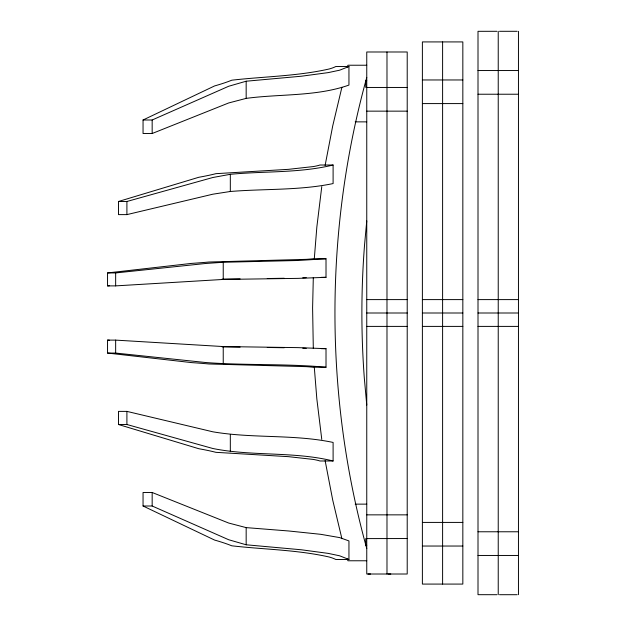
<?xml version="1.0" encoding="UTF-8"?>
<svg xmlns="http://www.w3.org/2000/svg" width="626" height="626" viewBox="0 0 626 626"><rect width="100%" height="100%" fill="white"/><g stroke="black" fill="none" stroke-linecap="round" stroke-linejoin="round"><path stroke-width="0.94" d="M313.305 277.608L312.601 307.945L313.305 348.392M314.26 259.219L316.842 227.042L321.78 186.587M366.758 220.962L364.575 244.625A871.11 871.11 0 0 0 364.332 378.245L366.758 405.038M325.113 165.444L332.719 125.912L341.898 87.296M366.758 77.444C324.346 230.736 324.346 395.264 366.758 548.556M347.383 67.068L347.899 65.229L366.758 65.229M348.948 66.52L339.621 70.198L328.212 72.616L301.333 76.223L246.167 81.216L228.693 86.255L152.165 119.996L143.049 119.996L143.049 133.51L152.165 133.51L228.693 102.954L246.167 98.384C280.151 93.79 316.247 96.631 348.948 85.081L348.948 66.52L335.779 66.52A71.153 11.542 0 0 1 329.12 69.001C297.201 76.216 264.211 76.482 231.8 80.191A284.603 46.152 0 0 1 214.601 85.926L143.049 119.996M333.102 165.014C299.627 173.191 264.43 171.039 230.321 174.31L212.84 177.502L126.906 201.486L118.486 201.486L118.486 214.616L126.906 214.616L212.84 194.201L230.321 191.486C264.469 188.684 299.416 190.562 333.102 183.567L333.102 165.014L319.925 165.014A70.284 7.277 0 0 1 313.313 166.571L288.516 169.333L215.947 173.668A281.41 29.125 0 0 1 198.747 177.291L118.486 201.486M326.013 258.765L297.945 260.494L223.232 262.271L205.751 263.468L115.654 272.936L107.547 272.936L107.547 285.886L115.654 285.886L223.232 279.439L297.945 278.374L326.013 277.326L326.013 258.765L312.844 258.765A69.783 2.731 0 0 1 306.255 259.352L208.857 262.028A279.579 10.947 0 0 1 191.642 263.389L107.547 272.936M107.547 285.886L109.48 285.761M302.726 277.803L306.255 277.678M284.22 278.257L267.279 278.531M442.605 41.919L462.833 41.919L462.833 584.081L422.386 584.081L422.386 41.919L442.605 41.919L442.605 584.081M222.097 279.118L240.126 278.891M496.966 31.3L478.006 31.316L478.006 594.684L496.966 594.7M499.493 31.3L517.193 31.3M478.006 70.542L518.453 70.542M422.386 79.964L462.833 79.964M365.874 80.754L366.758 80.754M366.758 87.397L365.748 87.397L365.748 81.224M366.758 87.46L407.213 87.46M478.006 94.229L518.453 94.229M422.386 103.587L462.833 103.587M366.758 111.146L407.213 111.146M355.177 121.867L366.758 121.867M321.31 277.326L326.013 277.326M366.758 299.604L407.213 299.604M422.386 299.604L462.833 299.604M478.006 299.604L518.453 299.604M366.758 313L407.213 313M422.386 313L462.833 313M478.006 313L518.453 313M366.758 326.396L407.213 326.396M422.386 326.396L462.833 326.396M478.006 326.396L518.453 326.396M107.547 340.114L115.654 340.114L223.232 346.561L297.945 347.626L326.013 348.674L326.013 367.235L312.844 367.235A69.783 2.731 0 0 0 306.255 366.648L208.857 363.972A279.579 10.947 0 0 0 191.642 362.61L107.547 353.064L107.547 340.114L109.48 340.239M321.31 348.674L326.013 348.674M107.547 353.064L115.654 353.064L205.751 362.532C245.76 365.561 286.043 363.542 326.013 367.235M126.906 411.384L118.486 411.384L118.486 424.514L198.747 448.709A281.41 29.125 0 0 1 215.947 452.332L288.516 456.667L313.313 459.429A70.284 7.277 0 0 1 319.933 460.986L333.102 460.986L333.102 442.433C293.602 434.123 252.528 438.615 212.84 431.799L126.906 411.384L126.906 424.514L212.84 448.498C252.388 456.487 293.813 451.26 333.102 460.986M118.486 424.514L126.906 424.514M152.165 492.49L143.049 492.49L143.049 506.004L214.601 540.074A284.603 46.152 0 0 1 231.8 545.809C264.211 549.518 297.201 549.784 329.12 556.999A71.153 11.542 0 0 1 335.779 559.48L348.948 559.48L348.948 540.919L339.644 537.593L320.77 534.322L288.868 530.997L246.167 527.616L228.693 523.046L152.165 492.49L152.165 506.004L228.693 539.745L246.167 544.784L301.333 549.777L328.212 553.384L339.621 555.802L348.948 559.48M355.177 504.133L366.758 504.133M143.049 506.004L152.165 506.004M366.758 514.854L407.213 514.854M422.386 522.413L462.833 522.413M478.006 531.771L518.453 531.771M407.213 538.54L365.748 538.603L365.748 544.777M365.874 545.246L366.758 545.246M422.386 546.036L462.833 546.036M478.006 555.458L518.453 555.458M366.758 560.771L347.899 560.771L347.383 558.932M368.025 574.011L390.78 574.011M388.253 574.011L407.213 574.011L407.213 51.989L366.758 51.989L366.758 574.011L370.553 574.011M499.493 594.7L517.193 594.7M222.097 346.882L240.126 347.109M267.279 347.469L284.22 347.743M302.726 348.197L306.255 348.322M341.898 538.704L332.719 500.088L325.113 460.556M321.78 439.413L316.842 398.958L314.26 366.781M518.453 31.316L518.453 594.684M498.233 31.316L498.233 94.229M498.233 94.487L498.233 531.513M498.233 531.771L498.233 594.684M386.985 51.989L386.985 574.011M246.167 81.216L246.167 98.384M246.167 527.616L246.167 544.784M230.321 174.31L230.321 191.486M230.321 434.514L230.321 451.69M223.232 262.271L223.232 279.439M223.232 346.561L223.232 363.729M152.165 119.996L152.165 133.51M126.906 201.486L126.906 214.616M115.654 272.936L115.654 285.886M115.654 340.114L115.654 353.064"/></g></svg>
